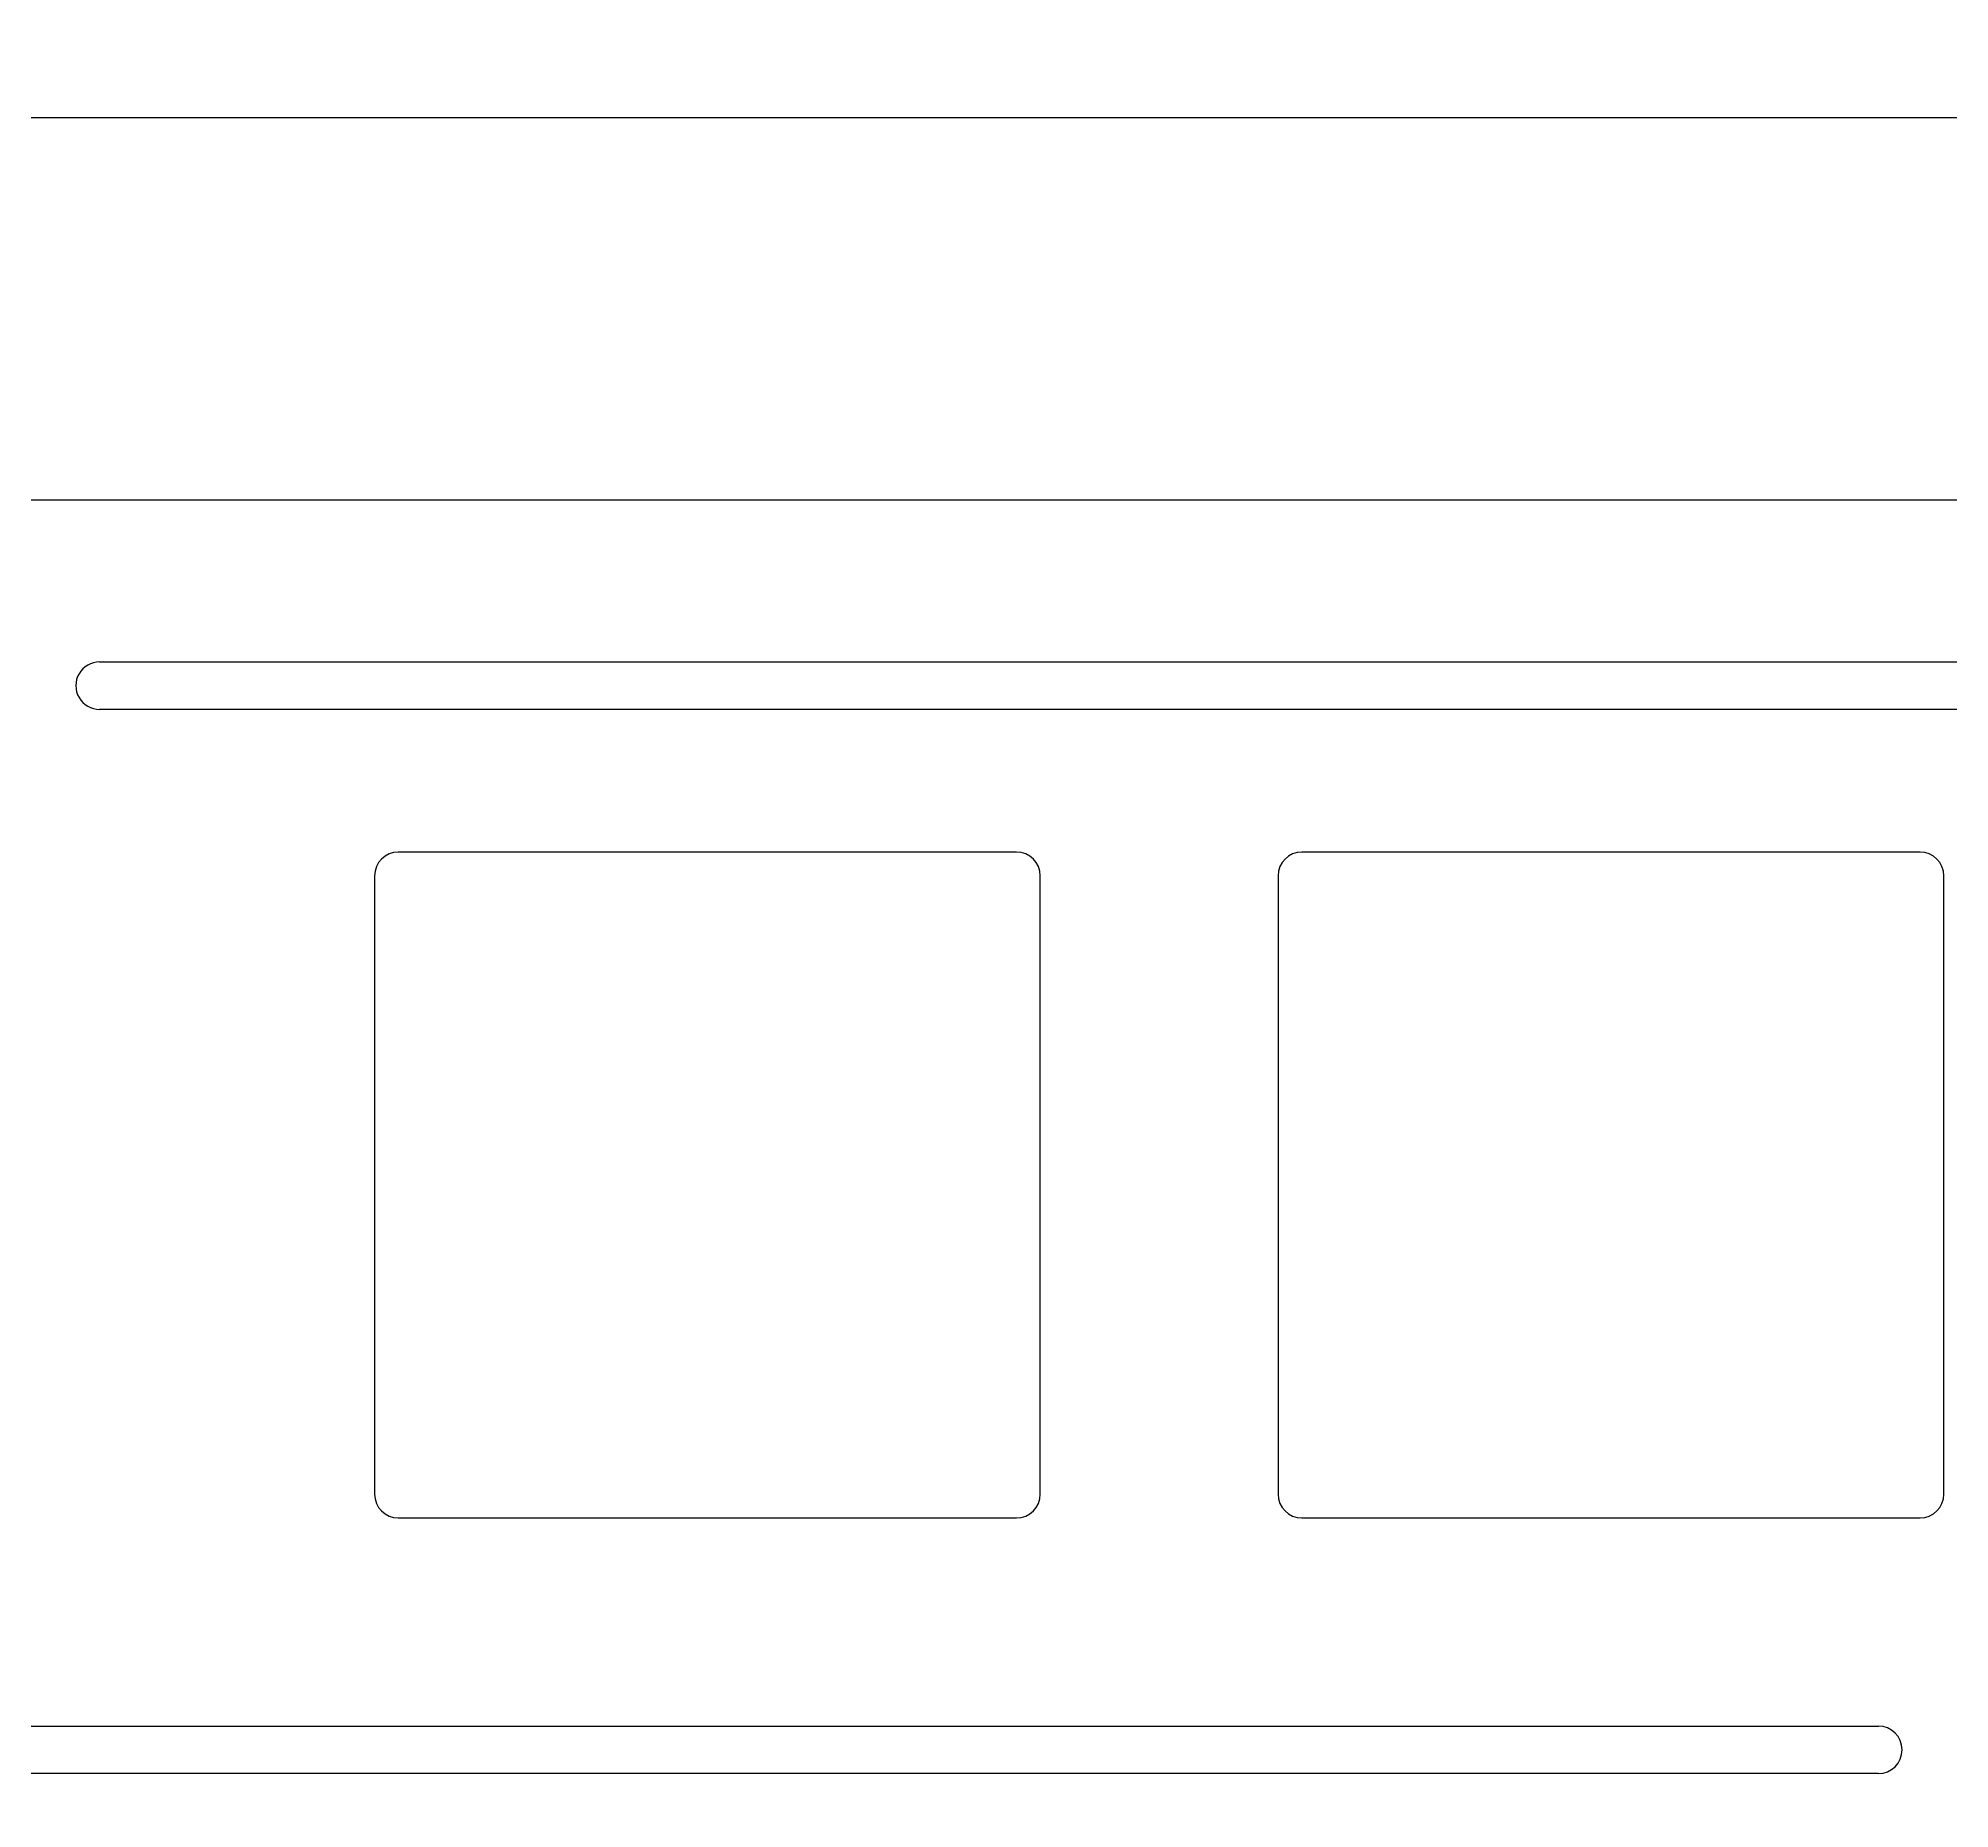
# Model space of a CAD drawing. Header units: inches. Extents: x -175 to 250, y -46 to 93.
# Drawn here: x -135.8 to -95.6, y 55.51 to 92.73 of the extents above; entities that cross this region are included whole.
import ezdxf

# ---------------------------------------------------------------- set-up
doc = ezdxf.new("R2010")
doc.units = ezdxf.units.IN
doc.header["$LTSCALE"] = 1.21
doc.header["$MEASUREMENT"] = 0
doc.header["$PDMODE"] = 3
doc.header["$PDSIZE"] = 0.3125
doc.layers.get('0').update_dxf_attribs({"linetype": 'CONTINUOUS'})
doc.layers.get('Defpoints').update_dxf_attribs({"linetype": 'CONTINUOUS'})
doc.styles.get("Standard").update_dxf_attribs({"font": 'txt', "width": 0.8})
doc.dimstyles.get("Standard").update_dxf_attribs({"dimtxt": 0.15625, "dimasz": 0.1875, "dimexe": 0.125, "dimexo": 0.0625, "dimgap": 0.09, "dimtad": 0, "dimtih": 1, "dimtoh": 1, "dimzin": 4, "dimdsep": 46, "dimtxsty": 'Standard', "dimcen": 0.09, "dimadec": 0, "dimazin": 0, "dimtp": 0.01, "dimtm": 0.01, "dimtfac": 1, "dimtofl": 0, "dimtmove": 0, "dimatfit": 3, "dimfxl": 1, "dimtolj": 1, "dimtzin": 4, "dimarcsym": 0})

# ---------------------------------------------------------------- blocks, each defined once
blk = doc.blocks.new('*D2')
at = {"color": 0, "lineweight": -2}
for p, q in [((-159.974, 46.207), (-159.974, 91.195)), ((-159.786, 91.07), (12.95, 91.07)), ((196.594, 91.07), (23.857, 91.07)), ((196.782, 46.207), (196.782, 91.195))]:
    blk.add_line(p, q, dxfattribs=at)
at = {"color": 0}
for points in [[(-159.786, 91.102), (-159.786, 91.039), (-159.974, 91.07)], [(196.594, 91.102), (196.594, 91.039), (196.782, 91.07)]]:
    blk.add_solid(points, dxfattribs=at)
at = {"layer": 'Defpoints', "color": 0}
for p in [(196.782, 91.07), (-159.974, 46.145), (196.782, 46.145)]:
    blk.add_point(p, dxfattribs=at)
at = {"color": 0, "insert": (18.404, 91.07), "char_height": 0.15625, "attachment_point": 5}
blk.add_mtext('\\A1;{\\fSimHei|b0|i0|c134|p49;\\H12.8x;356.75\\H0.7x;\\S+0.03^ -0.03;}', dxfattribs=at)

msp = doc.modelspace()

# ---------------------------------------------------------------- linework, layer by layer
at = {"color": 7, "linetype": 'Continuous'}
for p, q in [((-83.50441, 83.02093), (-138.50441, 83.02093)), ((-134.50449, 79.62093), (-87.50441, 79.62093)), ((-87.50444, 78.62093), (-134.50422, 78.62085)), ((-115.22281, 75.62085), (-128.22281, 75.62085)), ((-96.22281, 75.62085), (-109.22281, 75.62085)), ((-128.72281, 75.12085), (-128.72281, 62.12085)), ((-114.72281, 62.12085), (-114.72281, 75.12085)), ((-109.72281, 75.12085), (-109.72281, 62.12085)), ((-95.72281, 62.12085), (-95.72281, 75.12085)), ((-128.22281, 61.62085), (-115.22281, 61.62085)), ((-109.22281, 61.62085), (-96.22281, 61.62085)), ((-146.10022, 57.24433), (-97.10022, 57.24433)), ((-97.10022, 56.24433), (-146.10022, 56.24433))]:
    msp.add_line(p, q, dxfattribs=at)
for centre, start, end in [((-134.50441, 79.12093), 90.030311, 270.040571), ((-128.22281, 75.12085), 90, 180), ((-115.22281, 75.12085), 0, 90), ((-109.22281, 75.12085), 90, 180), ((-96.22281, 75.12085), 0, 90), ((-128.22281, 62.12085), 180, 270), ((-115.22281, 62.12085), 270, 0), ((-109.22281, 62.12085), 180, 270), ((-96.22281, 62.12085), 270, 0), ((-97.10022, 56.74433), 270, 90)]:
    msp.add_arc(centre, 0.5, start, end, dxfattribs=at)

# ---------------------------------------------------------------- dimensions: what is measured, and where the dimension line sits
dim = msp.add_linear_dim(base=(196.7816, 91.07046), p1=(-159.97384, 46.14482), p2=(196.7816, 46.14482), text='{\\fSimHei|b0|i0|c134|p49;\\H12.8x;356.75\\H0.7x;\\S+0.03^ -0.03;}', dimstyle='Standard', override={"dimdec": 4, "dimzin": 0, "dimcen": 0.198, "dimtp": 0, "dimtm": 0, "dimtdec": 4, "dimtzin": 0})
dim.commit()
dim.dimension.update_dxf_attribs({"geometry": '*D2', "text_midpoint": (18.40388, 91.07046)})

doc.saveas('drawing.dxf')
